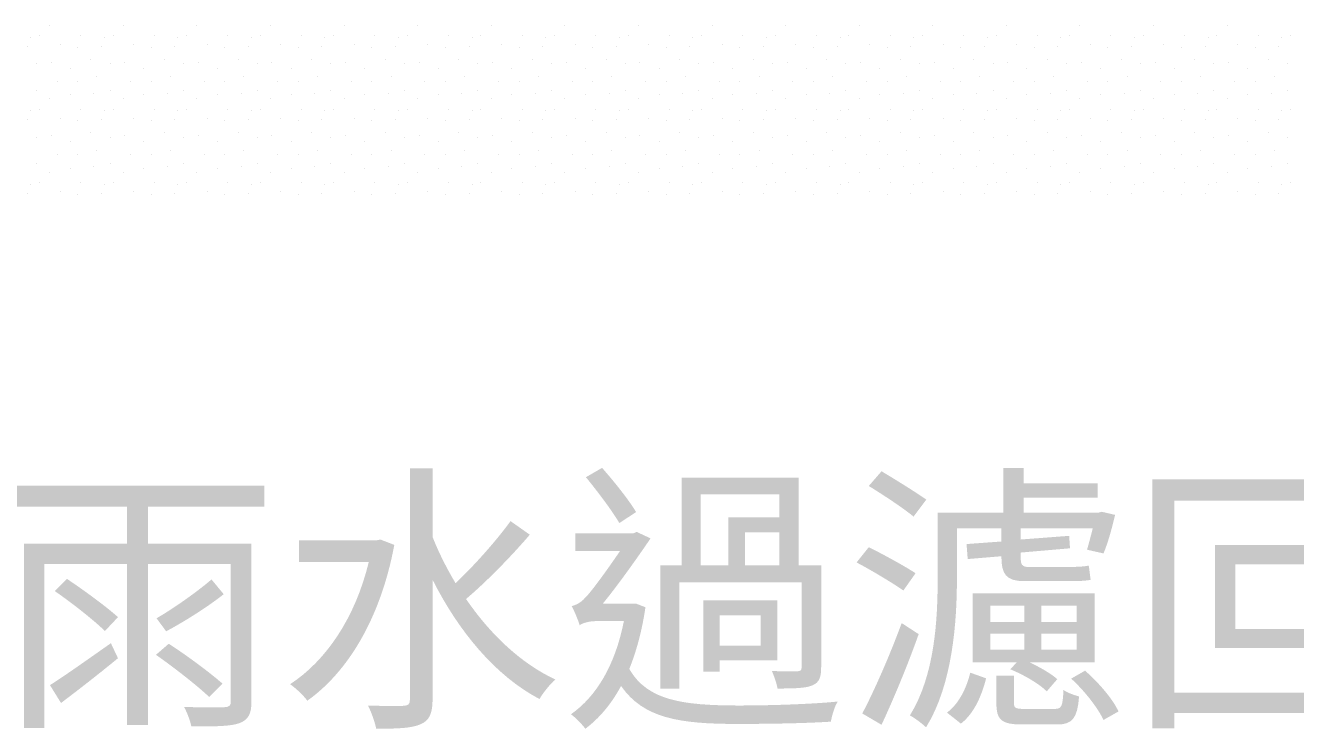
# Model space of a CAD drawing. Header units: millimetres. Extents: x 4664 to 8864, y -38 to 2932.
# Drawn here: x 6652.5 to 6835.9, y 546.8 to 648.5 of the extents above; entities that cross this region are included whole.
import ezdxf

# ---------------------------------------------------------------- set-up
doc = ezdxf.new("R2010")
doc.units = ezdxf.units.MM
doc.styles.add('微軟正黑體-30', font='Microsoft JhengHei.ttf', dxfattribs={"height": 30})

msp = doc.modelspace()

# ---------------------------------------------------------------- linework, layer by layer
at = {"lineweight": 5}
for p, q in [((6656.01, 648.52), (6656.01, 648.52)), ((6666.63, 648.52), (6666.63, 648.52)), ((6677.26, 648.52), (6677.26, 648.52)), ((6687.88, 648.52), (6687.88, 648.52)), ((6698.51, 648.52), (6698.51, 648.52)), ((6709.13, 648.52), (6709.13, 648.52)), ((6719.76, 648.52), (6719.76, 648.52)), ((6730.38, 648.52), (6730.38, 648.52)), ((6741.01, 648.52), (6741.01, 648.52)), ((6751.63, 648.52), (6751.63, 648.52)), ((6762.26, 648.52), (6762.26, 648.52)), ((6772.88, 648.52), (6772.88, 648.52)), ((6783.51, 648.52), (6783.51, 648.52)), ((6794.13, 648.52), (6794.13, 648.52)), ((6804.75, 648.52), (6804.75, 648.52)), ((6815.38, 648.52), (6815.38, 648.52)), ((6826, 648.52), (6826, 648.52)), ((6652.82, 645.54), (6652.82, 645.54)), ((6653.25, 646.82), (6653.25, 646.82)), ((6654.52, 647.03), (6654.52, 647.03)), ((6657.5, 645.76), (6657.5, 645.76)), ((6660.47, 647.03), (6660.47, 647.03)), ((6663.45, 645.54), (6663.45, 645.54)), ((6663.87, 646.82), (6663.87, 646.82)), ((6665.15, 647.03), (6665.15, 647.03)), ((6668.12, 645.76), (6668.12, 645.76)), ((6671.1, 647.03), (6671.1, 647.03)), ((6674.07, 645.54), (6674.07, 645.54)), ((6674.5, 646.82), (6674.5, 646.82)), ((6675.77, 647.03), (6675.77, 647.03)), ((6678.74, 645.76), (6678.74, 645.76)), ((6681.72, 647.03), (6681.72, 647.03)), ((6684.69, 645.54), (6684.69, 645.54)), ((6685.12, 646.82), (6685.12, 646.82)), ((6686.39, 647.03), (6686.39, 647.03)), ((6689.37, 645.76), (6689.37, 645.76)), ((6692.34, 647.03), (6692.34, 647.03)), ((6695.32, 645.54), (6695.32, 645.54)), ((6695.74, 646.82), (6695.74, 646.82)), ((6697.02, 647.03), (6697.02, 647.03)), ((6699.99, 645.76), (6699.99, 645.76)), ((6702.97, 647.03), (6702.97, 647.03)), ((6705.94, 645.54), (6705.94, 645.54)), ((6706.37, 646.82), (6706.37, 646.82)), ((6707.64, 647.03), (6707.64, 647.03)), ((6710.62, 645.76), (6710.62, 645.76)), ((6713.59, 647.03), (6713.59, 647.03)), ((6716.57, 645.54), (6716.57, 645.54)), ((6716.99, 646.82), (6716.99, 646.82)), ((6718.27, 647.03), (6718.27, 647.03)), ((6721.24, 645.76), (6721.24, 645.76)), ((6724.22, 647.03), (6724.22, 647.03)), ((6727.19, 645.54), (6727.19, 645.54)), ((6727.62, 646.82), (6727.62, 646.82)), ((6728.89, 647.03), (6728.89, 647.03)), ((6731.87, 645.76), (6731.87, 645.76)), ((6734.84, 647.03), (6734.84, 647.03)), ((6737.82, 645.54), (6737.82, 645.54)), ((6738.24, 646.82), (6738.24, 646.82)), ((6739.52, 647.03), (6739.52, 647.03)), ((6742.49, 645.76), (6742.49, 645.76)), ((6745.47, 647.03), (6745.47, 647.03)), ((6748.44, 645.54), (6748.44, 645.54)), ((6748.87, 646.82), (6748.87, 646.82)), ((6750.14, 647.03), (6750.14, 647.03)), ((6753.12, 645.76), (6753.12, 645.76)), ((6756.09, 647.03), (6756.09, 647.03)), ((6759.07, 645.54), (6759.07, 645.54)), ((6759.49, 646.82), (6759.49, 646.82)), ((6760.77, 647.03), (6760.77, 647.03)), ((6763.74, 645.76), (6763.74, 645.76)), ((6766.72, 647.03), (6766.72, 647.03)), ((6769.69, 645.54), (6769.69, 645.54)), ((6770.12, 646.82), (6770.12, 646.82)), ((6771.39, 647.03), (6771.39, 647.03)), ((6774.37, 645.76), (6774.37, 645.76)), ((6777.34, 647.03), (6777.34, 647.03)), ((6780.32, 645.54), (6780.32, 645.54)), ((6780.74, 646.82), (6780.74, 646.82)), ((6782.02, 647.03), (6782.02, 647.03)), ((6784.99, 645.76), (6784.99, 645.76)), ((6787.97, 647.03), (6787.97, 647.03)), ((6790.94, 645.54), (6790.94, 645.54)), ((6791.37, 646.82), (6791.37, 646.82)), ((6792.64, 647.03), (6792.64, 647.03)), ((6795.62, 645.76), (6795.62, 645.76)), ((6798.59, 647.03), (6798.59, 647.03)), ((6801.57, 645.54), (6801.57, 645.54)), ((6801.99, 646.82), (6801.99, 646.82)), ((6803.27, 647.03), (6803.27, 647.03)), ((6806.24, 645.76), (6806.24, 645.76)), ((6809.22, 647.03), (6809.22, 647.03)), ((6812.19, 645.54), (6812.19, 645.54)), ((6812.62, 646.82), (6812.62, 646.82)), ((6813.89, 647.03), (6813.89, 647.03)), ((6816.87, 645.76), (6816.87, 645.76)), ((6819.84, 647.03), (6819.84, 647.03)), ((6822.82, 645.54), (6822.82, 645.54)), ((6823.24, 646.82), (6823.24, 646.82)), ((6824.52, 647.03), (6824.52, 647.03)), ((6827.49, 645.76), (6827.49, 645.76)), ((6830.47, 647.03), (6830.47, 647.03)), ((6833.44, 645.54), (6833.44, 645.54)), ((6833.87, 646.82), (6833.87, 646.82)), ((6835.14, 647.03), (6835.14, 647.03)), ((6660.05, 645.33), (6660.05, 645.33)), ((6670.67, 645.33), (6670.67, 645.33)), ((6681.29, 645.33), (6681.29, 645.33)), ((6691.92, 645.33), (6691.92, 645.33)), ((6702.54, 645.33), (6702.54, 645.33)), ((6713.17, 645.33), (6713.17, 645.33)), ((6723.79, 645.33), (6723.79, 645.33)), ((6734.42, 645.33), (6734.42, 645.33)), ((6745.04, 645.33), (6745.04, 645.33)), ((6755.67, 645.33), (6755.67, 645.33)), ((6766.29, 645.33), (6766.29, 645.33)), ((6776.92, 645.33), (6776.92, 645.33)), ((6787.54, 645.33), (6787.54, 645.33)), ((6798.17, 645.33), (6798.17, 645.33)), ((6808.79, 645.33), (6808.79, 645.33)), ((6819.42, 645.33), (6819.42, 645.33)), ((6830.04, 645.33), (6830.04, 645.33)), ((6654.1, 642.99), (6654.1, 642.99)), ((6656.22, 643.21), (6656.22, 643.21)), ((6658.98, 642.36), (6658.98, 642.36)), ((6661.96, 643.63), (6661.96, 643.63)), ((6664.72, 642.99), (6664.72, 642.99)), ((6666.85, 643.21), (6666.85, 643.21)), ((6669.61, 642.36), (6669.61, 642.36)), ((6672.58, 643.63), (6672.58, 643.63)), ((6675.35, 642.99), (6675.35, 642.99)), ((6677.47, 643.21), (6677.47, 643.21)), ((6680.23, 642.36), (6680.23, 642.36)), ((6683.21, 643.63), (6683.21, 643.63)), ((6685.97, 642.99), (6685.97, 642.99)), ((6688.09, 643.21), (6688.09, 643.21)), ((6690.86, 642.36), (6690.86, 642.36)), ((6693.83, 643.63), (6693.83, 643.63)), ((6696.59, 642.99), (6696.59, 642.99)), ((6698.72, 643.21), (6698.72, 643.21)), ((6701.48, 642.36), (6701.48, 642.36)), ((6704.46, 643.63), (6704.46, 643.63)), ((6707.22, 642.99), (6707.22, 642.99)), ((6709.34, 643.21), (6709.34, 643.21)), ((6712.11, 642.36), (6712.11, 642.36)), ((6715.08, 643.63), (6715.08, 643.63)), ((6717.84, 642.99), (6717.84, 642.99)), ((6719.97, 643.21), (6719.97, 643.21)), ((6722.73, 642.36), (6722.73, 642.36)), ((6725.71, 643.63), (6725.71, 643.63)), ((6728.47, 642.99), (6728.47, 642.99)), ((6730.59, 643.21), (6730.59, 643.21)), ((6733.36, 642.36), (6733.36, 642.36)), ((6736.33, 643.63), (6736.33, 643.63)), ((6739.09, 642.99), (6739.09, 642.99)), ((6741.22, 643.21), (6741.22, 643.21)), ((6743.98, 642.36), (6743.98, 642.36)), ((6746.96, 643.63), (6746.96, 643.63)), ((6749.72, 642.99), (6749.72, 642.99)), ((6751.84, 643.21), (6751.84, 643.21)), ((6754.61, 642.36), (6754.61, 642.36)), ((6757.58, 643.63), (6757.58, 643.63)), ((6760.34, 642.99), (6760.34, 642.99)), ((6762.47, 643.21), (6762.47, 643.21)), ((6765.23, 642.36), (6765.23, 642.36)), ((6768.21, 643.63), (6768.21, 643.63)), ((6770.97, 642.99), (6770.97, 642.99)), ((6773.09, 643.21), (6773.09, 643.21)), ((6775.86, 642.36), (6775.86, 642.36)), ((6778.83, 643.63), (6778.83, 643.63)), ((6781.59, 642.99), (6781.59, 642.99)), ((6783.72, 643.21), (6783.72, 643.21)), ((6786.48, 642.36), (6786.48, 642.36)), ((6789.45, 643.63), (6789.45, 643.63)), ((6792.22, 642.99), (6792.22, 642.99)), ((6794.34, 643.21), (6794.34, 643.21)), ((6797.1, 642.36), (6797.1, 642.36)), ((6800.08, 643.63), (6800.08, 643.63)), ((6802.84, 642.99), (6802.84, 642.99)), ((6804.97, 643.21), (6804.97, 643.21)), ((6807.73, 642.36), (6807.73, 642.36)), ((6810.7, 643.63), (6810.7, 643.63)), ((6813.47, 642.99), (6813.47, 642.99)), ((6815.59, 643.21), (6815.59, 643.21)), ((6818.35, 642.36), (6818.35, 642.36)), ((6821.33, 643.63), (6821.33, 643.63)), ((6824.09, 642.99), (6824.09, 642.99)), ((6826.22, 643.21), (6826.22, 643.21)), ((6828.98, 642.36), (6828.98, 642.36)), ((6831.95, 643.63), (6831.95, 643.63)), ((6834.72, 642.99), (6834.72, 642.99)), ((6657.07, 640.44), (6657.07, 640.44)), ((6660.05, 640.44), (6660.05, 640.44)), ((6662.81, 641.08), (6662.81, 641.08)), ((6667.7, 640.44), (6667.7, 640.44)), ((6670.67, 640.44), (6670.67, 640.44)), ((6673.43, 641.08), (6673.43, 641.08)), ((6678.32, 640.44), (6678.32, 640.44)), ((6681.29, 640.44), (6681.29, 640.44)), ((6684.06, 641.08), (6684.06, 641.08)), ((6688.94, 640.44), (6688.94, 640.44)), ((6691.92, 640.44), (6691.92, 640.44)), ((6694.68, 641.08), (6694.68, 641.08)), ((6699.57, 640.44), (6699.57, 640.44)), ((6702.54, 640.44), (6702.54, 640.44)), ((6705.31, 641.08), (6705.31, 641.08)), ((6710.19, 640.44), (6710.19, 640.44)), ((6713.17, 640.44), (6713.17, 640.44)), ((6715.93, 641.08), (6715.93, 641.08)), ((6720.82, 640.44), (6720.82, 640.44)), ((6723.79, 640.44), (6723.79, 640.44)), ((6726.56, 641.08), (6726.56, 641.08)), ((6731.44, 640.44), (6731.44, 640.44)), ((6734.42, 640.44), (6734.42, 640.44)), ((6737.18, 641.08), (6737.18, 641.08)), ((6742.07, 640.44), (6742.07, 640.44)), ((6745.04, 640.44), (6745.04, 640.44)), ((6747.81, 641.08), (6747.81, 641.08)), ((6752.69, 640.44), (6752.69, 640.44)), ((6755.67, 640.44), (6755.67, 640.44)), ((6758.43, 641.08), (6758.43, 641.08)), ((6763.32, 640.44), (6763.32, 640.44)), ((6766.29, 640.44), (6766.29, 640.44)), ((6769.06, 641.08), (6769.06, 641.08)), ((6773.94, 640.44), (6773.94, 640.44)), ((6776.92, 640.44), (6776.92, 640.44)), ((6779.68, 641.08), (6779.68, 641.08)), ((6784.57, 640.44), (6784.57, 640.44)), ((6787.54, 640.44), (6787.54, 640.44)), ((6790.3, 641.08), (6790.3, 641.08)), ((6795.19, 640.44), (6795.19, 640.44)), ((6798.17, 640.44), (6798.17, 640.44)), ((6800.93, 641.08), (6800.93, 641.08)), ((6805.82, 640.44), (6805.82, 640.44)), ((6808.79, 640.44), (6808.79, 640.44)), ((6811.55, 641.08), (6811.55, 641.08)), ((6816.44, 640.44), (6816.44, 640.44)), ((6819.42, 640.44), (6819.42, 640.44)), ((6822.18, 641.08), (6822.18, 641.08)), ((6827.07, 640.44), (6827.07, 640.44)), ((6830.04, 640.44), (6830.04, 640.44)), ((6832.8, 641.08), (6832.8, 641.08)), ((6654.1, 639.17), (6654.1, 639.17)), ((6658.98, 638.53), (6658.98, 638.53)), ((6662.38, 638.74), (6662.38, 638.74)), ((6664.72, 639.17), (6664.72, 639.17)), ((6669.61, 638.53), (6669.61, 638.53)), ((6673.01, 638.74), (6673.01, 638.74)), ((6675.35, 639.17), (6675.35, 639.17)), ((6680.23, 638.53), (6680.23, 638.53)), ((6683.63, 638.74), (6683.63, 638.74)), ((6685.97, 639.17), (6685.97, 639.17)), ((6690.86, 638.53), (6690.86, 638.53)), ((6694.26, 638.74), (6694.26, 638.74)), ((6696.59, 639.17), (6696.59, 639.17)), ((6701.48, 638.53), (6701.48, 638.53)), ((6704.88, 638.74), (6704.88, 638.74)), ((6707.22, 639.17), (6707.22, 639.17)), ((6712.11, 638.53), (6712.11, 638.53)), ((6715.51, 638.74), (6715.51, 638.74)), ((6717.84, 639.17), (6717.84, 639.17)), ((6722.73, 638.53), (6722.73, 638.53)), ((6726.13, 638.74), (6726.13, 638.74)), ((6728.47, 639.17), (6728.47, 639.17)), ((6733.36, 638.53), (6733.36, 638.53)), ((6736.76, 638.74), (6736.76, 638.74)), ((6739.09, 639.17), (6739.09, 639.17)), ((6743.98, 638.53), (6743.98, 638.53)), ((6747.38, 638.74), (6747.38, 638.74)), ((6749.72, 639.17), (6749.72, 639.17)), ((6754.61, 638.53), (6754.61, 638.53)), ((6758.01, 638.74), (6758.01, 638.74)), ((6760.34, 639.17), (6760.34, 639.17)), ((6765.23, 638.53), (6765.23, 638.53)), ((6768.63, 638.74), (6768.63, 638.74)), ((6770.97, 639.17), (6770.97, 639.17)), ((6775.86, 638.53), (6775.86, 638.53)), ((6779.26, 638.74), (6779.26, 638.74)), ((6781.59, 639.17), (6781.59, 639.17)), ((6786.48, 638.53), (6786.48, 638.53)), ((6789.88, 638.74), (6789.88, 638.74)), ((6792.22, 639.17), (6792.22, 639.17)), ((6797.1, 638.53), (6797.1, 638.53)), ((6800.5, 638.74), (6800.5, 638.74)), ((6802.84, 639.17), (6802.84, 639.17)), ((6807.73, 638.53), (6807.73, 638.53)), ((6811.13, 638.74), (6811.13, 638.74)), ((6813.47, 639.17), (6813.47, 639.17)), ((6818.35, 638.53), (6818.35, 638.53)), ((6821.75, 638.74), (6821.75, 638.74)), ((6824.09, 639.17), (6824.09, 639.17)), ((6828.98, 638.53), (6828.98, 638.53)), ((6832.38, 638.74), (6832.38, 638.74)), ((6834.72, 639.17), (6834.72, 639.17)), ((6654.52, 636.41), (6654.52, 636.41)), ((6656.01, 637.89), (6656.01, 637.89)), ((6660.47, 636.41), (6660.47, 636.41)), ((6665.15, 636.41), (6665.15, 636.41)), ((6666.63, 637.89), (6666.63, 637.89)), ((6671.1, 636.41), (6671.1, 636.41)), ((6675.77, 636.41), (6675.77, 636.41)), ((6677.26, 637.89), (6677.26, 637.89)), ((6681.72, 636.41), (6681.72, 636.41)), ((6686.39, 636.41), (6686.39, 636.41)), ((6687.88, 637.89), (6687.88, 637.89)), ((6692.34, 636.41), (6692.34, 636.41)), ((6697.02, 636.41), (6697.02, 636.41)), ((6698.51, 637.89), (6698.51, 637.89)), ((6702.97, 636.41), (6702.97, 636.41)), ((6707.64, 636.41), (6707.64, 636.41)), ((6709.13, 637.89), (6709.13, 637.89)), ((6713.59, 636.41), (6713.59, 636.41)), ((6718.27, 636.41), (6718.27, 636.41)), ((6719.76, 637.89), (6719.76, 637.89)), ((6724.22, 636.41), (6724.22, 636.41)), ((6728.89, 636.41), (6728.89, 636.41)), ((6730.38, 637.89), (6730.38, 637.89)), ((6734.84, 636.41), (6734.84, 636.41)), ((6739.52, 636.41), (6739.52, 636.41)), ((6741.01, 637.89), (6741.01, 637.89)), ((6745.47, 636.41), (6745.47, 636.41)), ((6750.14, 636.41), (6750.14, 636.41)), ((6751.63, 637.89), (6751.63, 637.89)), ((6756.09, 636.41), (6756.09, 636.41)), ((6760.77, 636.41), (6760.77, 636.41)), ((6762.26, 637.89), (6762.26, 637.89)), ((6766.72, 636.41), (6766.72, 636.41)), ((6771.39, 636.41), (6771.39, 636.41)), ((6772.88, 637.89), (6772.88, 637.89)), ((6777.34, 636.41), (6777.34, 636.41)), ((6782.02, 636.41), (6782.02, 636.41)), ((6783.51, 637.89), (6783.51, 637.89)), ((6787.97, 636.41), (6787.97, 636.41)), ((6792.64, 636.41), (6792.64, 636.41)), ((6794.13, 637.89), (6794.13, 637.89)), ((6798.59, 636.41), (6798.59, 636.41)), ((6803.27, 636.41), (6803.27, 636.41)), ((6804.75, 637.89), (6804.75, 637.89)), ((6809.22, 636.41), (6809.22, 636.41)), ((6813.89, 636.41), (6813.89, 636.41)), ((6815.38, 637.89), (6815.38, 637.89)), ((6819.84, 636.41), (6819.84, 636.41)), ((6824.52, 636.41), (6824.52, 636.41)), ((6826, 637.89), (6826, 637.89)), ((6830.47, 636.41), (6830.47, 636.41)), ((6835.14, 636.41), (6835.14, 636.41)), ((6652.82, 634.92), (6652.82, 634.92)), ((6653.25, 636.19), (6653.25, 636.19)), ((6657.5, 635.13), (6657.5, 635.13)), ((6660.05, 634.71), (6660.05, 634.71)), ((6663.45, 634.92), (6663.45, 634.92)), ((6663.87, 636.19), (6663.87, 636.19)), ((6668.12, 635.13), (6668.12, 635.13)), ((6670.67, 634.71), (6670.67, 634.71)), ((6674.07, 634.92), (6674.07, 634.92)), ((6674.5, 636.19), (6674.5, 636.19)), ((6678.74, 635.13), (6678.74, 635.13)), ((6681.29, 634.71), (6681.29, 634.71)), ((6684.69, 634.92), (6684.69, 634.92)), ((6685.12, 636.19), (6685.12, 636.19)), ((6689.37, 635.13), (6689.37, 635.13)), ((6691.92, 634.71), (6691.92, 634.71)), ((6695.32, 634.92), (6695.32, 634.92)), ((6695.74, 636.19), (6695.74, 636.19)), ((6699.99, 635.13), (6699.99, 635.13)), ((6702.54, 634.71), (6702.54, 634.71)), ((6705.94, 634.92), (6705.94, 634.92)), ((6706.37, 636.19), (6706.37, 636.19)), ((6710.62, 635.13), (6710.62, 635.13)), ((6713.17, 634.71), (6713.17, 634.71)), ((6716.57, 634.92), (6716.57, 634.92)), ((6716.99, 636.19), (6716.99, 636.19)), ((6721.24, 635.13), (6721.24, 635.13)), ((6723.79, 634.71), (6723.79, 634.71)), ((6727.19, 634.92), (6727.19, 634.92)), ((6727.62, 636.19), (6727.62, 636.19)), ((6731.87, 635.13), (6731.87, 635.13)), ((6734.42, 634.71), (6734.42, 634.71)), ((6737.82, 634.92), (6737.82, 634.92)), ((6738.24, 636.19), (6738.24, 636.19)), ((6742.49, 635.13), (6742.49, 635.13)), ((6745.04, 634.71), (6745.04, 634.71)), ((6748.44, 634.92), (6748.44, 634.92)), ((6748.87, 636.19), (6748.87, 636.19)), ((6753.12, 635.13), (6753.12, 635.13)), ((6755.67, 634.71), (6755.67, 634.71)), ((6759.07, 634.92), (6759.07, 634.92)), ((6759.49, 636.19), (6759.49, 636.19)), ((6763.74, 635.13), (6763.74, 635.13)), ((6766.29, 634.71), (6766.29, 634.71)), ((6769.69, 634.92), (6769.69, 634.92)), ((6770.12, 636.19), (6770.12, 636.19)), ((6774.37, 635.13), (6774.37, 635.13)), ((6776.92, 634.71), (6776.92, 634.71)), ((6780.32, 634.92), (6780.32, 634.92)), ((6780.74, 636.19), (6780.74, 636.19)), ((6784.99, 635.13), (6784.99, 635.13)), ((6787.54, 634.71), (6787.54, 634.71)), ((6790.94, 634.92), (6790.94, 634.92)), ((6791.37, 636.19), (6791.37, 636.19)), ((6795.62, 635.13), (6795.62, 635.13)), ((6798.17, 634.71), (6798.17, 634.71)), ((6801.57, 634.92), (6801.57, 634.92)), ((6801.99, 636.19), (6801.99, 636.19)), ((6806.24, 635.13), (6806.24, 635.13)), ((6808.79, 634.71), (6808.79, 634.71)), ((6812.19, 634.92), (6812.19, 634.92)), ((6812.62, 636.19), (6812.62, 636.19)), ((6816.87, 635.13), (6816.87, 635.13)), ((6819.42, 634.71), (6819.42, 634.71)), ((6822.82, 634.92), (6822.82, 634.92)), ((6823.24, 636.19), (6823.24, 636.19)), ((6827.49, 635.13), (6827.49, 635.13)), ((6830.04, 634.71), (6830.04, 634.71)), ((6833.44, 634.92), (6833.44, 634.92)), ((6833.87, 636.19), (6833.87, 636.19)), ((6661.96, 633.01), (6661.96, 633.01)), ((6672.58, 633.01), (6672.58, 633.01)), ((6683.21, 633.01), (6683.21, 633.01)), ((6693.83, 633.01), (6693.83, 633.01)), ((6704.46, 633.01), (6704.46, 633.01)), ((6715.08, 633.01), (6715.08, 633.01)), ((6725.71, 633.01), (6725.71, 633.01)), ((6736.33, 633.01), (6736.33, 633.01)), ((6746.96, 633.01), (6746.96, 633.01)), ((6757.58, 633.01), (6757.58, 633.01)), ((6768.21, 633.01), (6768.21, 633.01)), ((6778.83, 633.01), (6778.83, 633.01)), ((6789.45, 633.01), (6789.45, 633.01)), ((6800.08, 633.01), (6800.08, 633.01)), ((6810.7, 633.01), (6810.7, 633.01)), ((6821.33, 633.01), (6821.33, 633.01)), ((6831.95, 633.01), (6831.95, 633.01)), ((6654.1, 632.37), (6654.1, 632.37)), ((6656.22, 632.58), (6656.22, 632.58)), ((6658.98, 631.73), (6658.98, 631.73)), ((6664.72, 632.37), (6664.72, 632.37)), ((6666.85, 632.58), (6666.85, 632.58)), ((6669.61, 631.73), (6669.61, 631.73)), ((6675.35, 632.37), (6675.35, 632.37)), ((6677.47, 632.58), (6677.47, 632.58)), ((6680.23, 631.73), (6680.23, 631.73)), ((6685.97, 632.37), (6685.97, 632.37)), ((6688.09, 632.58), (6688.09, 632.58)), ((6690.86, 631.73), (6690.86, 631.73)), ((6696.59, 632.37), (6696.59, 632.37)), ((6698.72, 632.58), (6698.72, 632.58)), ((6701.48, 631.73), (6701.48, 631.73)), ((6707.22, 632.37), (6707.22, 632.37)), ((6709.34, 632.58), (6709.34, 632.58)), ((6712.11, 631.73), (6712.11, 631.73)), ((6717.84, 632.37), (6717.84, 632.37)), ((6719.97, 632.58), (6719.97, 632.58)), ((6722.73, 631.73), (6722.73, 631.73)), ((6728.47, 632.37), (6728.47, 632.37)), ((6730.59, 632.58), (6730.59, 632.58)), ((6733.36, 631.73), (6733.36, 631.73)), ((6739.09, 632.37), (6739.09, 632.37)), ((6741.22, 632.58), (6741.22, 632.58)), ((6743.98, 631.73), (6743.98, 631.73)), ((6749.72, 632.37), (6749.72, 632.37)), ((6751.84, 632.58), (6751.84, 632.58)), ((6754.61, 631.73), (6754.61, 631.73)), ((6760.34, 632.37), (6760.34, 632.37)), ((6762.47, 632.58), (6762.47, 632.58)), ((6765.23, 631.73), (6765.23, 631.73)), ((6770.97, 632.37), (6770.97, 632.37)), ((6773.09, 632.58), (6773.09, 632.58)), ((6775.86, 631.73), (6775.86, 631.73)), ((6781.59, 632.37), (6781.59, 632.37)), ((6783.72, 632.58), (6783.72, 632.58)), ((6786.48, 631.73), (6786.48, 631.73)), ((6792.22, 632.37), (6792.22, 632.37)), ((6794.34, 632.58), (6794.34, 632.58)), ((6797.1, 631.73), (6797.1, 631.73)), ((6802.84, 632.37), (6802.84, 632.37)), ((6804.97, 632.58), (6804.97, 632.58)), ((6807.73, 631.73), (6807.73, 631.73)), ((6813.47, 632.37), (6813.47, 632.37)), ((6815.59, 632.58), (6815.59, 632.58)), ((6818.35, 631.73), (6818.35, 631.73)), ((6824.09, 632.37), (6824.09, 632.37)), ((6826.22, 632.58), (6826.22, 632.58)), ((6828.98, 631.73), (6828.98, 631.73)), ((6834.72, 632.37), (6834.72, 632.37)), ((6657.07, 629.82), (6657.07, 629.82)), ((6660.05, 629.82), (6660.05, 629.82)), ((6662.81, 630.46), (6662.81, 630.46)), ((6667.7, 629.82), (6667.7, 629.82)), ((6670.67, 629.82), (6670.67, 629.82)), ((6673.43, 630.46), (6673.43, 630.46)), ((6678.32, 629.82), (6678.32, 629.82)), ((6681.29, 629.82), (6681.29, 629.82)), ((6684.06, 630.46), (6684.06, 630.46)), ((6688.94, 629.82), (6688.94, 629.82)), ((6691.92, 629.82), (6691.92, 629.82)), ((6694.68, 630.46), (6694.68, 630.46)), ((6699.57, 629.82), (6699.57, 629.82)), ((6702.54, 629.82), (6702.54, 629.82)), ((6705.31, 630.46), (6705.31, 630.46)), ((6710.19, 629.82), (6710.19, 629.82)), ((6713.17, 629.82), (6713.17, 629.82)), ((6715.93, 630.46), (6715.93, 630.46)), ((6720.82, 629.82), (6720.82, 629.82)), ((6723.79, 629.82), (6723.79, 629.82)), ((6726.56, 630.46), (6726.56, 630.46)), ((6731.44, 629.82), (6731.44, 629.82)), ((6734.42, 629.82), (6734.42, 629.82)), ((6737.18, 630.46), (6737.18, 630.46)), ((6742.07, 629.82), (6742.07, 629.82)), ((6745.04, 629.82), (6745.04, 629.82)), ((6747.81, 630.46), (6747.81, 630.46)), ((6752.69, 629.82), (6752.69, 629.82)), ((6755.67, 629.82), (6755.67, 629.82)), ((6758.43, 630.46), (6758.43, 630.46)), ((6763.32, 629.82), (6763.32, 629.82)), ((6766.29, 629.82), (6766.29, 629.82)), ((6769.06, 630.46), (6769.06, 630.46)), ((6773.94, 629.82), (6773.94, 629.82)), ((6776.92, 629.82), (6776.92, 629.82)), ((6779.68, 630.46), (6779.68, 630.46)), ((6784.57, 629.82), (6784.57, 629.82)), ((6787.54, 629.82), (6787.54, 629.82)), ((6790.3, 630.46), (6790.3, 630.46)), ((6795.19, 629.82), (6795.19, 629.82)), ((6798.17, 629.82), (6798.17, 629.82)), ((6800.93, 630.46), (6800.93, 630.46)), ((6805.82, 629.82), (6805.82, 629.82)), ((6808.79, 629.82), (6808.79, 629.82)), ((6811.55, 630.46), (6811.55, 630.46)), ((6816.44, 629.82), (6816.44, 629.82)), ((6819.42, 629.82), (6819.42, 629.82)), ((6822.18, 630.46), (6822.18, 630.46)), ((6827.07, 629.82), (6827.07, 629.82)), ((6830.04, 629.82), (6830.04, 629.82)), ((6832.8, 630.46), (6832.8, 630.46)), ((6654.1, 628.54), (6654.1, 628.54)), ((6656.01, 627.27), (6656.01, 627.27)), ((6658.98, 627.91), (6658.98, 627.91)), ((6662.38, 628.12), (6662.38, 628.12)), ((6664.72, 628.54), (6664.72, 628.54)), ((6666.63, 627.27), (6666.63, 627.27)), ((6669.61, 627.91), (6669.61, 627.91)), ((6673.01, 628.12), (6673.01, 628.12)), ((6675.35, 628.54), (6675.35, 628.54)), ((6677.26, 627.27), (6677.26, 627.27)), ((6680.23, 627.91), (6680.23, 627.91)), ((6683.63, 628.12), (6683.63, 628.12)), ((6685.97, 628.54), (6685.97, 628.54)), ((6687.88, 627.27), (6687.88, 627.27)), ((6690.86, 627.91), (6690.86, 627.91)), ((6694.26, 628.12), (6694.26, 628.12)), ((6696.59, 628.54), (6696.59, 628.54)), ((6698.51, 627.27), (6698.51, 627.27)), ((6701.48, 627.91), (6701.48, 627.91)), ((6704.88, 628.12), (6704.88, 628.12)), ((6707.22, 628.54), (6707.22, 628.54)), ((6709.13, 627.27), (6709.13, 627.27)), ((6712.11, 627.91), (6712.11, 627.91)), ((6715.51, 628.12), (6715.51, 628.12)), ((6717.84, 628.54), (6717.84, 628.54)), ((6719.76, 627.27), (6719.76, 627.27)), ((6722.73, 627.91), (6722.73, 627.91)), ((6726.13, 628.12), (6726.13, 628.12)), ((6728.47, 628.54), (6728.47, 628.54)), ((6730.38, 627.27), (6730.38, 627.27)), ((6733.36, 627.91), (6733.36, 627.91)), ((6736.76, 628.12), (6736.76, 628.12)), ((6739.09, 628.54), (6739.09, 628.54)), ((6741.01, 627.27), (6741.01, 627.27)), ((6743.98, 627.91), (6743.98, 627.91)), ((6747.38, 628.12), (6747.38, 628.12)), ((6749.72, 628.54), (6749.72, 628.54)), ((6751.63, 627.27), (6751.63, 627.27)), ((6754.61, 627.91), (6754.61, 627.91)), ((6758.01, 628.12), (6758.01, 628.12)), ((6760.34, 628.54), (6760.34, 628.54)), ((6762.26, 627.27), (6762.26, 627.27)), ((6765.23, 627.91), (6765.23, 627.91)), ((6768.63, 628.12), (6768.63, 628.12)), ((6770.97, 628.54), (6770.97, 628.54)), ((6772.88, 627.27), (6772.88, 627.27)), ((6775.86, 627.91), (6775.86, 627.91)), ((6779.26, 628.12), (6779.26, 628.12)), ((6781.59, 628.54), (6781.59, 628.54)), ((6783.51, 627.27), (6783.51, 627.27)), ((6786.48, 627.91), (6786.48, 627.91)), ((6789.88, 628.12), (6789.88, 628.12)), ((6792.22, 628.54), (6792.22, 628.54)), ((6794.13, 627.27), (6794.13, 627.27)), ((6797.1, 627.91), (6797.1, 627.91)), ((6800.5, 628.12), (6800.5, 628.12)), ((6802.84, 628.54), (6802.84, 628.54)), ((6804.75, 627.27), (6804.75, 627.27)), ((6807.73, 627.91), (6807.73, 627.91)), ((6811.13, 628.12), (6811.13, 628.12)), ((6813.47, 628.54), (6813.47, 628.54)), ((6815.38, 627.27), (6815.38, 627.27)), ((6818.35, 627.91), (6818.35, 627.91)), ((6821.75, 628.12), (6821.75, 628.12)), ((6824.09, 628.54), (6824.09, 628.54)), ((6826, 627.27), (6826, 627.27)), ((6828.98, 627.91), (6828.98, 627.91)), ((6832.38, 628.12), (6832.38, 628.12)), ((6834.72, 628.54), (6834.72, 628.54)), ((6653.25, 625.57), (6653.25, 625.57)), ((6654.52, 625.78), (6654.52, 625.78)), ((6660.47, 625.78), (6660.47, 625.78)), ((6663.87, 625.57), (6663.87, 625.57)), ((6665.15, 625.78), (6665.15, 625.78)), ((6671.1, 625.78), (6671.1, 625.78)), ((6674.5, 625.57), (6674.5, 625.57)), ((6675.77, 625.78), (6675.77, 625.78)), ((6681.72, 625.78), (6681.72, 625.78)), ((6685.12, 625.57), (6685.12, 625.57)), ((6686.39, 625.78), (6686.39, 625.78)), ((6692.34, 625.78), (6692.34, 625.78)), ((6695.74, 625.57), (6695.74, 625.57)), ((6697.02, 625.78), (6697.02, 625.78)), ((6702.97, 625.78), (6702.97, 625.78)), ((6706.37, 625.57), (6706.37, 625.57)), ((6707.64, 625.78), (6707.64, 625.78)), ((6713.59, 625.78), (6713.59, 625.78)), ((6716.99, 625.57), (6716.99, 625.57)), ((6718.27, 625.78), (6718.27, 625.78)), ((6724.22, 625.78), (6724.22, 625.78)), ((6727.62, 625.57), (6727.62, 625.57)), ((6728.89, 625.78), (6728.89, 625.78)), ((6734.84, 625.78), (6734.84, 625.78)), ((6738.24, 625.57), (6738.24, 625.57)), ((6739.52, 625.78), (6739.52, 625.78)), ((6745.47, 625.78), (6745.47, 625.78)), ((6748.87, 625.57), (6748.87, 625.57)), ((6750.14, 625.78), (6750.14, 625.78)), ((6756.09, 625.78), (6756.09, 625.78)), ((6759.49, 625.57), (6759.49, 625.57)), ((6760.77, 625.78), (6760.77, 625.78)), ((6766.72, 625.78), (6766.72, 625.78)), ((6770.12, 625.57), (6770.12, 625.57)), ((6771.39, 625.78), (6771.39, 625.78)), ((6777.34, 625.78), (6777.34, 625.78)), ((6780.74, 625.57), (6780.74, 625.57)), ((6782.02, 625.78), (6782.02, 625.78)), ((6787.97, 625.78), (6787.97, 625.78)), ((6791.37, 625.57), (6791.37, 625.57)), ((6792.64, 625.78), (6792.64, 625.78)), ((6798.59, 625.78), (6798.59, 625.78)), ((6801.99, 625.57), (6801.99, 625.57)), ((6803.27, 625.78), (6803.27, 625.78)), ((6809.22, 625.78), (6809.22, 625.78)), ((6812.62, 625.57), (6812.62, 625.57)), ((6813.89, 625.78), (6813.89, 625.78)), ((6819.84, 625.78), (6819.84, 625.78)), ((6823.24, 625.57), (6823.24, 625.57)), ((6824.52, 625.78), (6824.52, 625.78)), ((6830.47, 625.78), (6830.47, 625.78)), ((6833.87, 625.57), (6833.87, 625.57)), ((6835.14, 625.78), (6835.14, 625.78)), ((6652.82, 624.29), (6652.82, 624.29)), ((6657.5, 624.51), (6657.5, 624.51)), ((6660.05, 624.08), (6660.05, 624.08)), ((6663.45, 624.29), (6663.45, 624.29)), ((6668.12, 624.51), (6668.12, 624.51)), ((6670.67, 624.08), (6670.67, 624.08)), ((6674.07, 624.29), (6674.07, 624.29)), ((6678.74, 624.51), (6678.74, 624.51)), ((6681.29, 624.08), (6681.29, 624.08)), ((6684.69, 624.29), (6684.69, 624.29)), ((6689.37, 624.51), (6689.37, 624.51)), ((6691.92, 624.08), (6691.92, 624.08)), ((6695.32, 624.29), (6695.32, 624.29)), ((6699.99, 624.51), (6699.99, 624.51)), ((6702.54, 624.08), (6702.54, 624.08)), ((6705.94, 624.29), (6705.94, 624.29)), ((6710.62, 624.51), (6710.62, 624.51)), ((6713.17, 624.08), (6713.17, 624.08)), ((6716.57, 624.29), (6716.57, 624.29)), ((6721.24, 624.51), (6721.24, 624.51)), ((6723.79, 624.08), (6723.79, 624.08)), ((6727.19, 624.29), (6727.19, 624.29)), ((6731.87, 624.51), (6731.87, 624.51)), ((6734.42, 624.08), (6734.42, 624.08)), ((6737.82, 624.29), (6737.82, 624.29)), ((6742.49, 624.51), (6742.49, 624.51)), ((6745.04, 624.08), (6745.04, 624.08)), ((6748.44, 624.29), (6748.44, 624.29)), ((6753.12, 624.51), (6753.12, 624.51)), ((6755.67, 624.08), (6755.67, 624.08)), ((6759.07, 624.29), (6759.07, 624.29)), ((6763.74, 624.51), (6763.74, 624.51)), ((6766.29, 624.08), (6766.29, 624.08)), ((6769.69, 624.29), (6769.69, 624.29)), ((6774.37, 624.51), (6774.37, 624.51)), ((6776.92, 624.08), (6776.92, 624.08)), ((6780.32, 624.29), (6780.32, 624.29)), ((6784.99, 624.51), (6784.99, 624.51)), ((6787.54, 624.08), (6787.54, 624.08)), ((6790.94, 624.29), (6790.94, 624.29)), ((6795.62, 624.51), (6795.62, 624.51)), ((6798.17, 624.08), (6798.17, 624.08)), ((6801.57, 624.29), (6801.57, 624.29)), ((6806.24, 624.51), (6806.24, 624.51)), ((6808.79, 624.08), (6808.79, 624.08)), ((6812.19, 624.29), (6812.19, 624.29)), ((6816.87, 624.51), (6816.87, 624.51)), ((6819.42, 624.08), (6819.42, 624.08)), ((6822.82, 624.29), (6822.82, 624.29)), ((6827.49, 624.51), (6827.49, 624.51)), ((6830.04, 624.08), (6830.04, 624.08)), ((6833.44, 624.29), (6833.44, 624.29))]:
    msp.add_line(p, q, dxfattribs=at)

# ---------------------------------------------------------------- texts
at = {"lineweight": 5, "style": '微軟正黑體-30'}
msp.add_text('方型雨水過濾回收過濾系統示意圖', height=30, dxfattribs=at).set_placement((6566.35, 550.23, 326.37))

doc.saveas('drawing.dxf')
